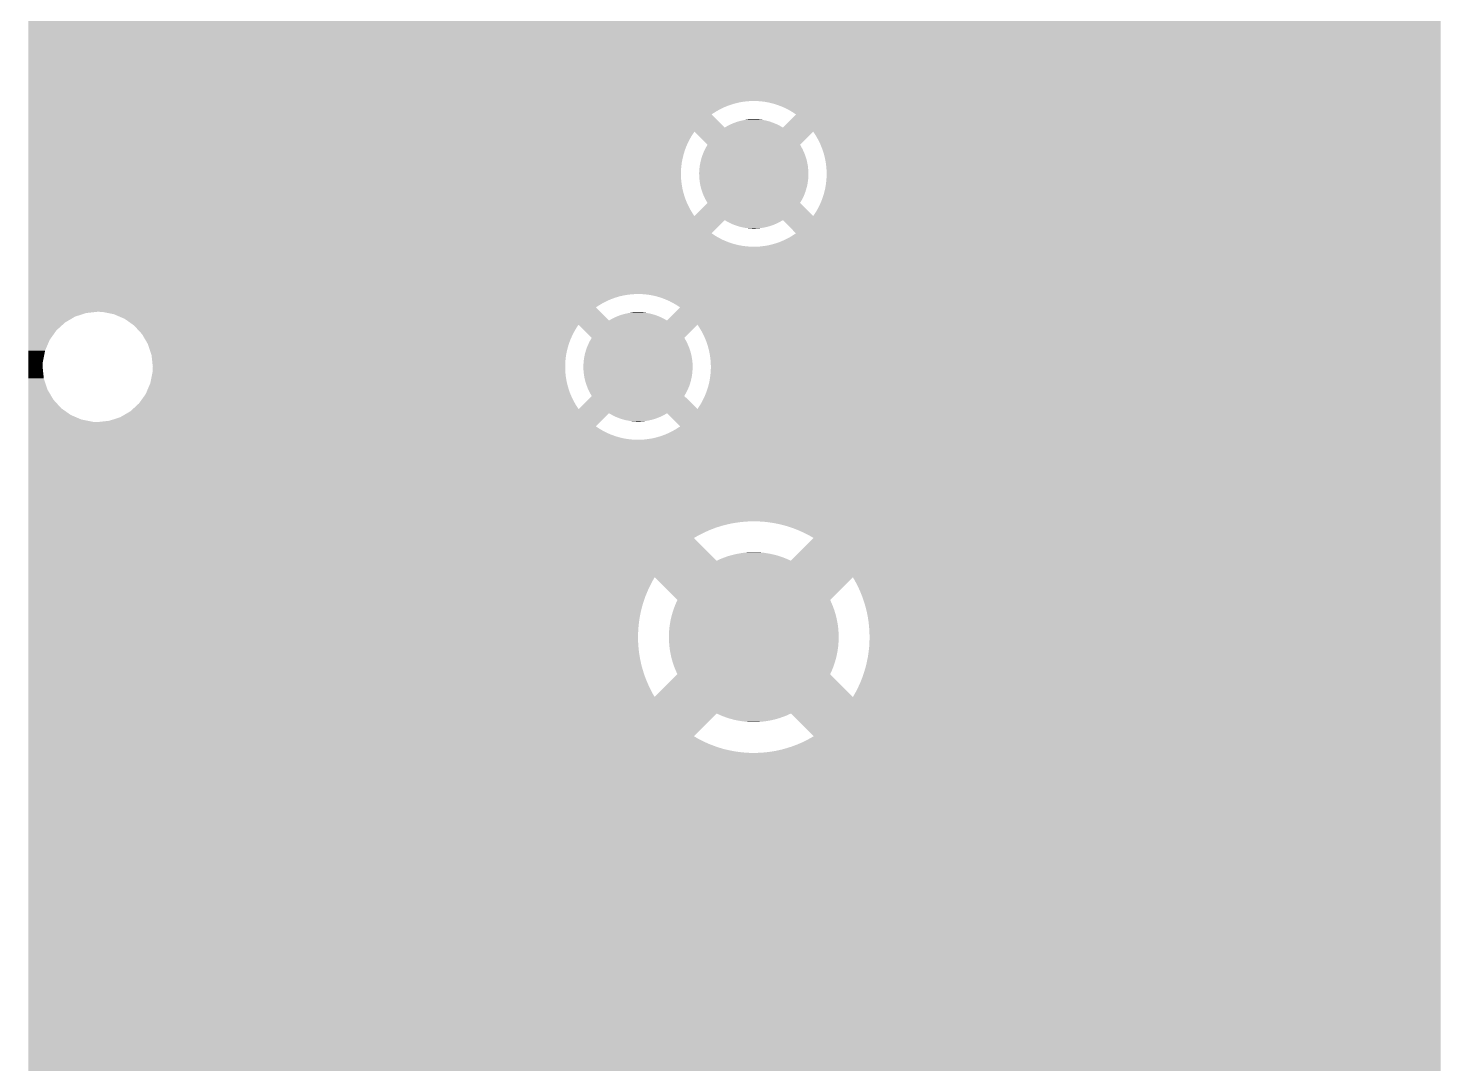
# Model space of a CAD drawing. Extents: x 295 to 953, y 10 to 290.
# Drawn here: x 767.86 to 794.59, y 132 to 151.59 of the extents above; entities that cross this region are included whole.
import ezdxf

# ---------------------------------------------------------------- set-up
doc = ezdxf.new("R2010")
doc.units = 0
doc.header["$LTSCALE"] = 5
doc.header["$MEASUREMENT"] = 0
doc.layers.add('PWR', color=7, linetype='CONTINUOUS')

msp = doc.modelspace()

# ---------------------------------------------------------------- linework, layer by layer
at = {"layer": 'PWR'}
for points in [[(767.862, 150.213), (767.862, 154.313), (794.59, 150.213), (794.59, 154.313)], [(767.862, 150.208), (767.862, 150.213), (781.479, 150.208), (781.559, 150.213)], [(767.862, 150.2), (767.862, 150.208), (781.399, 150.2), (781.479, 150.208)], [(781.639, 150.212), (781.559, 150.213), (794.59, 150.212), (794.59, 150.213)], [(781.719, 150.207), (781.639, 150.212), (794.59, 150.207), (794.59, 150.212)], [(781.799, 150.197), (781.719, 150.207), (794.59, 150.197), (794.59, 150.207)], [(767.862, 150.186), (767.862, 150.2), (781.32, 150.186), (781.399, 150.2)], [(767.862, 150.168), (767.862, 150.186), (781.242, 150.168), (781.32, 150.186)], [(767.862, 150.145), (767.862, 150.168), (781.165, 150.145), (781.242, 150.168)], [(767.862, 150.118), (767.862, 150.145), (781.089, 150.118), (781.165, 150.145)], [(767.862, 150.087), (767.862, 150.118), (781.015, 150.087), (781.089, 150.118)], [(767.862, 150.051), (767.862, 150.087), (780.943, 150.051), (781.015, 150.087)], [(767.862, 150.012), (767.862, 150.051), (780.874, 150.012), (780.943, 150.051)], [(767.862, 149.968), (767.862, 150.012), (780.806, 149.968), (780.874, 150.012)], [(767.862, 149.958), (767.862, 149.968), (780.793, 149.958), (780.806, 149.968)], [(767.862, 149.71), (767.862, 149.958), (781.041, 149.71), (780.793, 149.958)], [(781.878, 150.183), (781.799, 150.197), (794.59, 150.183), (794.59, 150.197)], [(781.956, 150.164), (781.878, 150.183), (794.59, 150.164), (794.59, 150.183)], [(782.033, 150.14), (781.956, 150.164), (794.59, 150.14), (794.59, 150.164)], [(782.108, 150.112), (782.033, 150.14), (794.59, 150.112), (794.59, 150.14)], [(782.182, 150.08), (782.108, 150.112), (794.59, 150.08), (794.59, 150.112)], [(782.141, 149.71), (782.389, 149.958), (794.59, 149.71), (794.59, 149.958)], [(782.253, 150.044), (782.182, 150.08), (794.59, 150.044), (794.59, 150.08)], [(782.322, 150.003), (782.253, 150.044), (794.59, 150.003), (794.59, 150.044)], [(782.389, 149.958), (782.322, 150.003), (794.59, 149.958), (794.59, 150.003)], [(767.862, 149.632), (767.862, 149.71), (794.59, 149.632), (794.59, 149.71)], [(781.041, 149.71), (781.081, 149.734), (782.141, 149.71), (782.1, 149.734)], [(781.081, 149.734), (781.103, 149.745), (782.1, 149.734), (782.081, 149.745)], [(781.103, 149.745), (781.143, 149.766), (782.081, 149.745), (782.038, 149.766)], [(781.143, 149.766), (781.165, 149.776), (782.038, 149.766), (782.018, 149.776)], [(781.165, 149.776), (781.207, 149.794), (782.018, 149.776), (781.974, 149.794)], [(781.207, 149.794), (781.23, 149.802), (781.974, 149.794), (781.954, 149.802)], [(781.23, 149.802), (781.272, 149.818), (781.954, 149.802), (781.909, 149.818)], [(781.272, 149.818), (781.296, 149.825), (781.909, 149.818), (781.888, 149.825)], [(781.296, 149.825), (781.339, 149.837), (781.888, 149.825), (781.841, 149.837)], [(781.339, 149.837), (781.364, 149.842), (781.841, 149.837), (781.821, 149.842)], [(781.364, 149.842), (781.407, 149.852), (781.821, 149.842), (781.773, 149.852)], [(781.407, 149.852), (781.433, 149.856), (781.773, 149.852), (781.753, 149.856)], [(781.433, 149.856), (781.475, 149.862), (781.753, 149.856), (781.702, 149.862)], [(781.475, 149.862), (781.505, 149.864), (781.702, 149.862), (781.684, 149.864)], [(781.505, 149.864), (781.545, 149.867), (781.684, 149.864), (781.628, 149.867)], [(781.545, 149.867), (781.614, 149.868), (781.628, 149.867), (781.614, 149.868)], [(767.862, 149.565), (767.862, 149.632), (780.422, 149.565), (780.467, 149.632)], [(767.862, 149.496), (767.862, 149.565), (780.382, 149.496), (780.422, 149.565)], [(767.862, 149.425), (767.862, 149.496), (780.345, 149.425), (780.382, 149.496)], [(767.862, 149.351), (767.862, 149.425), (780.313, 149.351), (780.345, 149.425)], [(780.715, 149.384), (780.467, 149.632), (782.467, 149.384), (782.715, 149.632)], [(782.743, 149.592), (782.715, 149.632), (794.59, 149.592), (794.59, 149.632)], [(782.785, 149.524), (782.743, 149.592), (794.59, 149.524), (794.59, 149.592)], [(782.823, 149.453), (782.785, 149.524), (794.59, 149.453), (794.59, 149.524)], [(782.857, 149.381), (782.823, 149.453), (794.59, 149.381), (794.59, 149.453)], [(767.862, 149.276), (767.862, 149.351), (780.285, 149.276), (780.313, 149.351)], [(767.862, 149.199), (767.862, 149.276), (780.262, 149.199), (780.285, 149.276)], [(767.862, 149.121), (767.862, 149.199), (780.243, 149.121), (780.262, 149.199)], [(780.601, 149.131), (780.615, 149.175), (782.581, 149.131), (782.567, 149.175)], [(780.615, 149.175), (780.623, 149.197), (782.567, 149.175), (782.559, 149.197)], [(780.623, 149.197), (780.641, 149.24), (782.559, 149.197), (782.542, 149.24)], [(780.641, 149.24), (780.649, 149.261), (782.542, 149.24), (782.532, 149.261)], [(780.649, 149.261), (780.67, 149.303), (782.532, 149.261), (782.513, 149.303)], [(780.67, 149.303), (780.68, 149.324), (782.513, 149.303), (782.501, 149.324)], [(780.68, 149.324), (780.704, 149.364), (782.501, 149.324), (782.479, 149.364)], [(780.704, 149.364), (780.715, 149.384), (782.479, 149.364), (782.467, 149.384)], [(782.886, 149.306), (782.857, 149.381), (794.59, 149.306), (794.59, 149.381)], [(782.912, 149.23), (782.886, 149.306), (794.59, 149.23), (794.59, 149.306)], [(782.933, 149.152), (782.912, 149.23), (794.59, 149.152), (794.59, 149.23)], [(782.949, 149.074), (782.933, 149.152), (794.59, 149.074), (794.59, 149.152)], [(767.862, 149.042), (767.862, 149.121), (780.228, 149.042), (780.243, 149.121)], [(767.862, 148.963), (767.862, 149.042), (780.218, 148.963), (780.228, 149.042)], [(767.862, 148.882), (767.862, 148.963), (780.213, 148.882), (780.218, 148.963)], [(767.862, 148.802), (767.862, 148.882), (780.213, 148.802), (780.213, 148.882)], [(780.557, 148.857), (780.56, 148.904), (782.624, 148.857), (782.623, 148.904)], [(780.56, 148.904), (780.561, 148.927), (782.623, 148.904), (782.62, 148.927)], [(780.561, 148.927), (780.567, 148.973), (782.62, 148.927), (782.616, 148.973)], [(780.567, 148.973), (780.57, 148.996), (782.616, 148.973), (782.612, 148.996)], [(780.57, 148.996), (780.579, 149.041), (782.612, 148.996), (782.604, 149.041)], [(780.579, 149.041), (780.583, 149.064), (782.604, 149.041), (782.599, 149.064)], [(780.583, 149.064), (780.595, 149.109), (782.599, 149.064), (782.588, 149.109)], [(780.595, 149.109), (780.601, 149.131), (782.588, 149.109), (782.581, 149.131)], [(782.96, 148.994), (782.949, 149.074), (794.59, 148.994), (794.59, 149.074)], [(782.967, 148.914), (782.96, 148.994), (794.59, 148.914), (794.59, 148.994)], [(782.97, 148.834), (782.967, 148.914), (794.59, 148.834), (794.59, 148.914)], [(767.862, 148.722), (767.862, 148.802), (780.217, 148.722), (780.213, 148.802)], [(767.862, 148.642), (767.862, 148.722), (780.226, 148.642), (780.217, 148.722)], [(767.862, 148.563), (767.862, 148.642), (780.239, 148.563), (780.226, 148.642)], [(780.557, 148.834), (780.557, 148.857), (782.625, 148.834), (782.624, 148.857)], [(780.558, 148.811), (780.557, 148.834), (782.625, 148.811), (782.625, 148.834)], [(780.559, 148.765), (780.558, 148.811), (782.622, 148.765), (782.625, 148.811)], [(780.562, 148.742), (780.559, 148.765), (782.621, 148.742), (782.622, 148.765)], [(780.566, 148.696), (780.562, 148.742), (782.615, 148.696), (782.621, 148.742)], [(780.57, 148.673), (780.566, 148.696), (782.612, 148.673), (782.615, 148.696)], [(780.578, 148.627), (780.57, 148.673), (782.604, 148.627), (782.612, 148.673)], [(780.583, 148.604), (780.578, 148.627), (782.599, 148.604), (782.604, 148.627)], [(780.594, 148.559), (780.583, 148.604), (782.587, 148.559), (782.599, 148.604)], [(782.94, 148.547), (782.954, 148.626), (794.59, 148.547), (794.59, 148.626)], [(782.954, 148.626), (782.964, 148.706), (794.59, 148.626), (794.59, 148.706)], [(782.964, 148.706), (782.969, 148.786), (794.59, 148.706), (794.59, 148.786)], [(782.969, 148.786), (782.97, 148.834), (794.59, 148.786), (794.59, 148.834)], [(767.862, 148.485), (767.862, 148.563), (780.257, 148.485), (780.239, 148.563)], [(767.862, 148.408), (767.862, 148.485), (780.28, 148.408), (780.257, 148.485)], [(767.862, 148.332), (767.862, 148.408), (780.307, 148.332), (780.28, 148.408)], [(780.601, 148.537), (780.594, 148.559), (782.581, 148.537), (782.587, 148.559)], [(780.615, 148.493), (780.601, 148.537), (782.567, 148.493), (782.581, 148.537)], [(780.623, 148.471), (780.615, 148.493), (782.559, 148.471), (782.567, 148.493)], [(780.64, 148.428), (780.623, 148.471), (782.542, 148.428), (782.559, 148.471)], [(780.65, 148.407), (780.64, 148.428), (782.533, 148.407), (782.542, 148.428)], [(780.669, 148.365), (780.65, 148.407), (782.512, 148.365), (782.533, 148.407)], [(780.681, 148.345), (780.669, 148.365), (782.502, 148.345), (782.512, 148.365)], [(780.703, 148.305), (780.681, 148.345), (782.478, 148.305), (782.502, 148.345)], [(782.869, 148.317), (782.897, 148.393), (794.59, 148.317), (794.59, 148.393)], [(782.897, 148.393), (782.921, 148.469), (794.59, 148.393), (794.59, 148.469)], [(782.921, 148.469), (782.94, 148.547), (794.59, 148.469), (794.59, 148.547)], [(767.862, 148.259), (767.862, 148.332), (780.338, 148.259), (780.307, 148.332)], [(767.862, 148.187), (767.862, 148.259), (780.374, 148.187), (780.338, 148.259)], [(767.862, 148.117), (767.862, 148.187), (780.414, 148.117), (780.374, 148.187)], [(767.862, 148.05), (767.862, 148.117), (780.457, 148.05), (780.414, 148.117)], [(780.467, 148.036), (780.715, 148.285), (782.715, 148.036), (782.467, 148.285)], [(780.715, 148.285), (780.703, 148.305), (782.467, 148.285), (782.478, 148.305)], [(782.715, 148.036), (782.76, 148.103), (794.59, 148.036), (794.59, 148.103)], [(782.76, 148.103), (782.8, 148.172), (794.59, 148.103), (794.59, 148.172)], [(782.8, 148.172), (782.837, 148.244), (794.59, 148.172), (794.59, 148.244)], [(782.837, 148.244), (782.869, 148.317), (794.59, 148.244), (794.59, 148.317)], [(767.862, 148.036), (767.862, 148.05), (780.467, 148.036), (780.457, 148.05)], [(767.862, 147.958), (767.862, 148.036), (794.59, 147.958), (794.59, 148.036)], [(767.862, 147.71), (767.862, 147.958), (780.793, 147.71), (781.041, 147.958)], [(781.082, 147.935), (781.041, 147.958), (782.101, 147.935), (782.141, 147.958)], [(781.102, 147.923), (781.082, 147.935), (782.079, 147.923), (782.101, 147.935)], [(781.144, 147.902), (781.102, 147.923), (782.039, 147.902), (782.079, 147.923)], [(781.164, 147.893), (781.144, 147.902), (782.017, 147.893), (782.039, 147.902)], [(781.208, 147.874), (781.164, 147.893), (781.975, 147.874), (782.017, 147.893)], [(781.228, 147.866), (781.208, 147.874), (781.952, 147.866), (781.975, 147.874)], [(781.274, 147.851), (781.228, 147.866), (781.91, 147.851), (781.952, 147.866)], [(781.294, 147.844), (781.274, 147.851), (781.886, 147.844), (781.91, 147.851)], [(781.341, 147.831), (781.294, 147.844), (781.843, 147.831), (781.886, 147.844)], [(781.361, 147.826), (781.341, 147.831), (781.818, 147.826), (781.843, 147.831)], [(781.409, 147.817), (781.361, 147.826), (781.775, 147.817), (781.818, 147.826)], [(781.429, 147.813), (781.409, 147.817), (781.749, 147.813), (781.775, 147.817)], [(781.48, 147.807), (781.429, 147.813), (781.707, 147.807), (781.749, 147.813)], [(781.498, 147.804), (781.48, 147.807), (781.677, 147.804), (781.707, 147.807)], [(781.554, 147.801), (781.498, 147.804), (781.637, 147.801), (781.677, 147.804)], [(781.568, 147.8), (781.554, 147.801), (781.568, 147.8), (781.637, 147.801)], [(782.389, 147.71), (782.141, 147.958), (794.59, 147.71), (794.59, 147.958)], [(767.862, 147.665), (767.862, 147.71), (780.86, 147.665), (780.793, 147.71)], [(767.862, 147.625), (767.862, 147.665), (780.929, 147.625), (780.86, 147.665)], [(767.862, 147.588), (767.862, 147.625), (781.001, 147.588), (780.929, 147.625)], [(767.862, 147.556), (767.862, 147.588), (781.074, 147.556), (781.001, 147.588)], [(767.862, 147.528), (767.862, 147.556), (781.149, 147.528), (781.074, 147.556)], [(782.017, 147.523), (782.093, 147.55), (794.59, 147.523), (794.59, 147.55)], [(782.093, 147.55), (782.167, 147.582), (794.59, 147.55), (794.59, 147.582)], [(782.167, 147.582), (782.239, 147.617), (794.59, 147.582), (794.59, 147.617)], [(782.239, 147.617), (782.308, 147.657), (794.59, 147.617), (794.59, 147.657)], [(782.308, 147.657), (782.376, 147.701), (794.59, 147.657), (794.59, 147.701)], [(782.376, 147.701), (782.389, 147.71), (794.59, 147.701), (794.59, 147.71)], [(767.862, 147.505), (767.862, 147.528), (781.226, 147.505), (781.149, 147.528)], [(767.862, 147.486), (767.862, 147.505), (781.304, 147.486), (781.226, 147.505)], [(767.862, 147.471), (767.862, 147.486), (781.383, 147.471), (781.304, 147.486)], [(767.862, 147.462), (767.862, 147.471), (781.463, 147.462), (781.383, 147.471)], [(767.862, 147.456), (767.862, 147.462), (781.543, 147.456), (781.463, 147.462)], [(767.862, 146.561), (767.862, 147.456), (794.59, 146.561), (794.59, 147.456)], [(767.862, 147.456), (767.862, 147.456), (781.623, 147.456), (781.543, 147.456)], [(781.623, 147.456), (781.703, 147.46), (794.59, 147.456), (794.59, 147.46)], [(781.703, 147.46), (781.783, 147.469), (794.59, 147.46), (794.59, 147.469)], [(781.783, 147.469), (781.862, 147.482), (794.59, 147.469), (794.59, 147.482)], [(781.862, 147.482), (781.94, 147.501), (794.59, 147.482), (794.59, 147.501)], [(781.94, 147.501), (782.017, 147.523), (794.59, 147.501), (794.59, 147.523)], [(767.862, 146.557), (767.862, 146.561), (779.288, 146.557), (779.368, 146.561)], [(767.862, 146.548), (767.862, 146.557), (779.208, 146.548), (779.288, 146.557)], [(767.862, 146.535), (767.862, 146.548), (779.129, 146.535), (779.208, 146.548)], [(767.862, 146.517), (767.862, 146.535), (779.051, 146.517), (779.129, 146.535)], [(767.862, 146.494), (767.862, 146.517), (778.974, 146.494), (779.051, 146.517)], [(767.862, 146.467), (767.862, 146.494), (778.898, 146.467), (778.974, 146.494)], [(767.862, 146.436), (767.862, 146.467), (778.825, 146.436), (778.898, 146.467)], [(779.529, 146.556), (779.449, 146.561), (794.59, 146.556), (794.59, 146.561)], [(779.608, 146.546), (779.529, 146.556), (794.59, 146.546), (794.59, 146.556)], [(779.687, 146.532), (779.608, 146.546), (794.59, 146.532), (794.59, 146.546)], [(779.765, 146.513), (779.687, 146.532), (794.59, 146.513), (794.59, 146.532)], [(779.842, 146.489), (779.765, 146.513), (794.59, 146.489), (794.59, 146.513)], [(779.917, 146.461), (779.842, 146.489), (794.59, 146.461), (794.59, 146.489)], [(767.862, 146.4), (767.862, 146.436), (778.753, 146.4), (778.825, 146.436)], [(767.862, 146.36), (767.862, 146.4), (778.683, 146.36), (778.753, 146.4)], [(767.862, 146.317), (767.862, 146.36), (778.616, 146.317), (778.683, 146.36)], [(767.862, 146.307), (767.862, 146.317), (778.602, 146.307), (778.616, 146.317)], [(767.862, 146.226), (767.862, 146.307), (778.684, 146.226), (778.602, 146.307)], [(767.862, 146.202), (767.862, 146.226), (768.958, 146.202), (769.177, 146.226)], [(767.862, 146.134), (767.862, 146.202), (768.748, 146.134), (768.958, 146.202)], [(769.269, 146.222), (769.177, 146.226), (778.688, 146.222), (778.684, 146.226)], [(769.485, 146.179), (769.269, 146.222), (778.73, 146.179), (778.688, 146.222)], [(779.173, 146.191), (779.216, 146.2), (779.63, 146.191), (779.582, 146.2)], [(779.216, 146.2), (779.242, 146.204), (779.582, 146.2), (779.562, 146.204)], [(779.242, 146.204), (779.285, 146.211), (779.562, 146.204), (779.512, 146.211)], [(779.285, 146.211), (779.314, 146.213), (779.512, 146.211), (779.493, 146.213)], [(779.314, 146.213), (779.354, 146.216), (779.493, 146.213), (779.437, 146.216)], [(779.354, 146.216), (779.424, 146.217), (779.437, 146.216), (779.424, 146.217)], [(779.991, 146.429), (779.917, 146.461), (794.59, 146.429), (794.59, 146.461)], [(779.95, 146.059), (780.198, 146.307), (794.59, 146.059), (794.59, 146.307)], [(780.062, 146.392), (779.991, 146.429), (794.59, 146.392), (794.59, 146.429)], [(780.132, 146.352), (780.062, 146.392), (794.59, 146.352), (794.59, 146.392)], [(780.198, 146.307), (780.132, 146.352), (794.59, 146.307), (794.59, 146.352)], [(767.862, 146.022), (767.862, 146.134), (768.558, 146.022), (768.748, 146.134)], [(767.862, 145.873), (767.862, 146.022), (768.395, 145.873), (768.558, 146.022)], [(769.687, 146.092), (769.485, 146.179), (778.817, 146.092), (778.73, 146.179)], [(769.734, 146.059), (769.687, 146.092), (778.851, 146.059), (778.817, 146.092)], [(769.844, 145.981), (769.734, 146.059), (794.59, 145.981), (794.59, 146.059)], [(769.867, 145.965), (769.844, 145.981), (778.265, 145.965), (778.276, 145.981)], [(769.913, 145.914), (769.867, 145.965), (778.231, 145.914), (778.265, 145.965)], [(778.524, 145.733), (778.276, 145.981), (780.276, 145.733), (780.525, 145.981)], [(778.851, 146.059), (778.891, 146.083), (779.95, 146.059), (779.909, 146.083)], [(778.891, 146.083), (778.912, 146.094), (779.909, 146.083), (779.89, 146.094)], [(778.912, 146.094), (778.952, 146.115), (779.89, 146.094), (779.847, 146.115)], [(778.952, 146.115), (778.974, 146.125), (779.847, 146.115), (779.827, 146.125)], [(778.974, 146.125), (779.016, 146.143), (779.827, 146.125), (779.783, 146.143)], [(779.016, 146.143), (779.039, 146.151), (779.783, 146.143), (779.763, 146.151)], [(779.039, 146.151), (779.081, 146.167), (779.763, 146.151), (779.718, 146.167)], [(779.081, 146.167), (779.105, 146.173), (779.718, 146.167), (779.697, 146.173)], [(779.105, 146.173), (779.148, 146.186), (779.697, 146.173), (779.651, 146.186)], [(779.148, 146.186), (779.173, 146.191), (779.651, 146.186), (779.63, 146.191)], [(780.552, 145.941), (780.525, 145.981), (794.59, 145.941), (794.59, 145.981)], [(780.594, 145.873), (780.552, 145.941), (794.59, 145.873), (794.59, 145.941)], [(767.862, 145.694), (767.862, 145.873), (768.268, 145.694), (768.395, 145.873)], [(767.862, 145.491), (767.862, 145.694), (768.181, 145.491), (768.268, 145.694)], [(769.977, 145.845), (769.913, 145.914), (778.191, 145.845), (778.231, 145.914)], [(770.016, 145.802), (769.977, 145.845), (778.169, 145.802), (778.191, 145.845)], [(770.033, 145.773), (770.016, 145.802), (778.154, 145.773), (778.169, 145.802)], [(770.076, 145.7), (770.033, 145.773), (778.122, 145.7), (778.154, 145.773)], [(770.12, 145.625), (770.076, 145.7), (778.094, 145.625), (778.122, 145.7)], [(778.479, 145.652), (778.489, 145.672), (780.322, 145.652), (780.311, 145.672)], [(778.489, 145.672), (778.513, 145.713), (780.311, 145.672), (780.288, 145.713)], [(778.513, 145.713), (778.524, 145.733), (780.288, 145.713), (780.276, 145.733)], [(780.632, 145.802), (780.594, 145.873), (794.59, 145.802), (794.59, 145.873)], [(780.666, 145.729), (780.632, 145.802), (794.59, 145.729), (794.59, 145.802)], [(780.696, 145.655), (780.666, 145.729), (794.59, 145.655), (794.59, 145.729)], [(767.862, 145.275), (767.862, 145.491), (768.138, 145.275), (768.181, 145.491)], [(770.127, 145.612), (770.12, 145.625), (778.09, 145.612), (778.094, 145.625)], [(770.148, 145.548), (770.127, 145.612), (778.071, 145.548), (778.09, 145.612)], [(770.174, 145.47), (770.148, 145.548), (778.052, 145.47), (778.071, 145.548)], [(770.196, 145.402), (770.174, 145.47), (778.039, 145.402), (778.052, 145.47)], [(770.197, 145.391), (770.196, 145.402), (778.037, 145.391), (778.039, 145.402)], [(778.388, 145.39), (778.392, 145.413), (780.413, 145.39), (780.408, 145.413)], [(778.392, 145.413), (778.404, 145.458), (780.408, 145.413), (780.397, 145.458)], [(778.404, 145.458), (778.41, 145.48), (780.397, 145.458), (780.39, 145.48)], [(778.41, 145.48), (778.425, 145.524), (780.39, 145.48), (780.376, 145.524)], [(778.425, 145.524), (778.432, 145.546), (780.376, 145.524), (780.368, 145.546)], [(778.432, 145.546), (778.45, 145.589), (780.368, 145.546), (780.351, 145.589)], [(778.45, 145.589), (778.459, 145.61), (780.351, 145.589), (780.341, 145.61)], [(778.459, 145.61), (778.479, 145.652), (780.341, 145.61), (780.322, 145.652)], [(780.721, 145.579), (780.696, 145.655), (794.59, 145.579), (794.59, 145.655)], [(780.742, 145.501), (780.721, 145.579), (794.59, 145.501), (794.59, 145.579)], [(780.758, 145.423), (780.742, 145.501), (794.59, 145.423), (794.59, 145.501)], [(780.77, 145.343), (780.758, 145.423), (794.59, 145.343), (794.59, 145.423)], [(767.862, 145.183), (767.862, 145.275), (768.134, 145.183), (768.138, 145.275)], [(767.862, 144.964), (767.862, 145.183), (768.157, 144.964), (768.134, 145.183)], [(770.206, 145.311), (770.197, 145.391), (778.028, 145.311), (778.037, 145.391)], [(770.214, 145.231), (770.206, 145.311), (778.022, 145.231), (778.028, 145.311)], [(770.22, 145.183), (770.214, 145.231), (778.022, 145.183), (778.022, 145.231)], [(770.216, 145.091), (770.218, 145.151), (778.025, 145.091), (778.022, 145.151)], [(770.218, 145.151), (770.22, 145.183), (778.022, 145.151), (778.022, 145.183)], [(778.366, 145.183), (778.367, 145.206), (780.434, 145.183), (780.434, 145.206)], [(778.367, 145.16), (778.366, 145.183), (780.434, 145.16), (780.434, 145.183)], [(778.367, 145.206), (778.369, 145.252), (780.434, 145.206), (780.432, 145.252)], [(778.369, 145.114), (778.367, 145.16), (780.431, 145.114), (780.434, 145.16)], [(778.369, 145.252), (778.37, 145.276), (780.432, 145.252), (780.43, 145.276)], [(778.37, 145.276), (778.376, 145.322), (780.43, 145.276), (780.425, 145.322)], [(778.376, 145.322), (778.379, 145.345), (780.425, 145.322), (780.421, 145.345)], [(778.379, 145.345), (778.388, 145.39), (780.421, 145.345), (780.413, 145.39)], [(780.777, 145.263), (780.77, 145.343), (794.59, 145.263), (794.59, 145.343)], [(780.773, 145.055), (780.778, 145.135), (794.59, 145.055), (794.59, 145.135)], [(780.779, 145.183), (780.777, 145.263), (794.59, 145.183), (794.59, 145.263)], [(780.778, 145.135), (780.779, 145.183), (794.59, 145.135), (794.59, 145.183)], [(767.862, 144.754), (767.862, 144.964), (768.226, 144.754), (768.157, 144.964)], [(770.155, 144.834), (770.173, 144.875), (778.067, 144.834), (778.057, 144.875)], [(770.173, 144.875), (770.18, 144.912), (778.057, 144.875), (778.049, 144.912)], [(770.18, 144.912), (770.196, 144.991), (778.049, 144.912), (778.035, 144.991)], [(770.196, 144.991), (770.212, 145.071), (778.035, 144.991), (778.026, 145.071)], [(770.212, 145.071), (770.216, 145.091), (778.026, 145.071), (778.025, 145.091)], [(778.371, 145.09), (778.369, 145.114), (780.43, 145.09), (780.431, 145.114)], [(778.376, 145.044), (778.371, 145.09), (780.424, 145.044), (780.43, 145.09)], [(778.38, 145.021), (778.376, 145.044), (780.422, 145.021), (780.424, 145.044)], [(778.387, 144.976), (778.38, 145.021), (780.413, 144.976), (780.422, 145.021)], [(778.393, 144.953), (778.387, 144.976), (780.408, 144.953), (780.413, 144.976)], [(778.403, 144.908), (778.393, 144.953), (780.397, 144.908), (780.408, 144.953)], [(778.41, 144.886), (778.403, 144.908), (780.391, 144.886), (780.397, 144.908)], [(778.424, 144.842), (778.41, 144.886), (780.376, 144.842), (780.391, 144.886)], [(780.73, 144.818), (780.749, 144.896), (794.59, 144.818), (794.59, 144.896)], [(780.749, 144.896), (780.763, 144.975), (794.59, 144.896), (794.59, 144.975)], [(780.763, 144.975), (780.773, 145.055), (794.59, 144.975), (794.59, 145.055)], [(767.862, 144.564), (767.862, 144.754), (768.338, 144.564), (768.226, 144.754)], [(769.989, 144.535), (770.04, 144.607), (778.183, 144.535), (778.148, 144.607)], [(770.04, 144.607), (770.086, 144.672), (778.148, 144.607), (778.12, 144.672)], [(770.086, 144.672), (770.09, 144.681), (778.12, 144.672), (778.116, 144.681)], [(770.09, 144.681), (770.122, 144.757), (778.116, 144.681), (778.089, 144.757)], [(770.122, 144.757), (770.155, 144.834), (778.089, 144.757), (778.067, 144.834)], [(778.276, 144.385), (778.524, 144.633), (780.525, 144.385), (780.276, 144.633)], [(778.433, 144.82), (778.424, 144.842), (780.369, 144.82), (780.376, 144.842)], [(778.449, 144.777), (778.433, 144.82), (780.351, 144.777), (780.369, 144.82)], [(778.459, 144.756), (778.449, 144.777), (780.342, 144.756), (780.351, 144.777)], [(778.479, 144.714), (778.459, 144.756), (780.321, 144.714), (780.342, 144.756)], [(778.49, 144.694), (778.479, 144.714), (780.311, 144.694), (780.321, 144.714)], [(778.512, 144.653), (778.49, 144.694), (780.288, 144.653), (780.311, 144.694)], [(778.524, 144.633), (778.512, 144.653), (780.276, 144.633), (780.288, 144.653)], [(780.646, 144.593), (780.678, 144.666), (794.59, 144.593), (794.59, 144.666)], [(780.678, 144.666), (780.706, 144.741), (794.59, 144.666), (794.59, 144.741)], [(780.706, 144.741), (780.73, 144.818), (794.59, 144.741), (794.59, 144.818)], [(767.862, 144.401), (767.862, 144.564), (768.486, 144.401), (768.338, 144.564)], [(767.862, 144.274), (767.862, 144.401), (768.666, 144.274), (768.486, 144.401)], [(769.733, 144.307), (769.796, 144.344), (794.59, 144.307), (794.59, 144.344)], [(769.796, 144.344), (769.841, 144.385), (794.59, 144.344), (794.59, 144.385)], [(769.841, 144.385), (769.855, 144.398), (778.276, 144.385), (778.267, 144.398)], [(769.855, 144.398), (769.929, 144.466), (778.267, 144.398), (778.223, 144.466)], [(769.929, 144.466), (769.958, 144.493), (778.223, 144.466), (778.208, 144.493)], [(769.958, 144.493), (769.989, 144.535), (778.208, 144.493), (778.183, 144.535)], [(780.525, 144.385), (780.569, 144.452), (794.59, 144.385), (794.59, 144.452)], [(780.569, 144.452), (780.61, 144.521), (794.59, 144.452), (794.59, 144.521)], [(780.61, 144.521), (780.646, 144.593), (794.59, 144.521), (794.59, 144.593)], [(767.862, 144.187), (767.862, 144.274), (768.869, 144.187), (768.666, 144.274)], [(767.862, 144.144), (767.862, 144.187), (769.085, 144.144), (768.869, 144.187)], [(767.862, 144.14), (767.862, 144.144), (769.177, 144.14), (769.085, 144.144)], [(767.862, 144.059), (767.862, 144.14), (778.602, 144.059), (778.684, 144.14)], [(769.177, 144.14), (769.396, 144.164), (778.684, 144.14), (778.707, 144.164)], [(769.396, 144.164), (769.605, 144.232), (778.707, 144.164), (778.776, 144.232)], [(769.605, 144.232), (769.733, 144.307), (778.776, 144.232), (778.851, 144.307)], [(778.892, 144.283), (778.851, 144.307), (779.91, 144.283), (779.95, 144.307)], [(778.911, 144.272), (778.892, 144.283), (779.889, 144.272), (779.91, 144.283)], [(778.953, 144.251), (778.911, 144.272), (779.848, 144.251), (779.889, 144.272)], [(778.973, 144.241), (778.953, 144.251), (779.826, 144.241), (779.848, 144.251)], [(779.017, 144.223), (778.973, 144.241), (779.785, 144.223), (779.826, 144.241)], [(779.037, 144.215), (779.017, 144.223), (779.762, 144.215), (779.785, 144.223)], [(779.083, 144.199), (779.037, 144.215), (779.719, 144.199), (779.762, 144.215)], [(779.103, 144.193), (779.083, 144.199), (779.696, 144.193), (779.719, 144.199)], [(779.15, 144.18), (779.103, 144.193), (779.653, 144.18), (779.696, 144.193)], [(779.17, 144.175), (779.15, 144.18), (779.628, 144.175), (779.653, 144.18)], [(779.219, 144.166), (779.17, 144.175), (779.585, 144.166), (779.628, 144.175)], [(779.239, 144.162), (779.219, 144.166), (779.558, 144.162), (779.585, 144.166)], [(779.289, 144.155), (779.239, 144.162), (779.516, 144.155), (779.558, 144.162)], [(779.308, 144.153), (779.289, 144.155), (779.486, 144.153), (779.516, 144.155)], [(779.363, 144.15), (779.308, 144.153), (779.447, 144.15), (779.486, 144.153)], [(779.377, 144.149), (779.363, 144.15), (779.377, 144.149), (779.447, 144.15)], [(780.198, 144.059), (779.95, 144.307), (794.59, 144.059), (794.59, 144.307)], [(767.862, 144.014), (767.862, 144.059), (778.669, 144.014), (778.602, 144.059)], [(767.862, 143.974), (767.862, 144.014), (778.738, 143.974), (778.669, 144.014)], [(767.862, 143.937), (767.862, 143.974), (778.81, 143.937), (778.738, 143.974)], [(767.862, 143.905), (767.862, 143.937), (778.883, 143.905), (778.81, 143.937)], [(767.862, 143.877), (767.862, 143.905), (778.959, 143.877), (778.883, 143.905)], [(767.862, 143.853), (767.862, 143.877), (779.035, 143.853), (778.959, 143.877)], [(767.862, 143.834), (767.862, 143.853), (779.113, 143.834), (779.035, 143.853)], [(767.862, 143.82), (767.862, 143.834), (779.192, 143.82), (779.113, 143.834)], [(767.862, 143.81), (767.862, 143.82), (779.272, 143.81), (779.192, 143.82)], [(767.862, 143.805), (767.862, 143.81), (779.352, 143.805), (779.272, 143.81)], [(767.862, 142.262), (767.862, 143.805), (794.59, 142.262), (794.59, 143.805)], [(767.862, 143.805), (767.862, 143.805), (779.432, 143.805), (779.352, 143.805)], [(779.432, 143.805), (779.512, 143.809), (794.59, 143.805), (794.59, 143.809)], [(779.512, 143.809), (779.592, 143.818), (794.59, 143.809), (794.59, 143.818)], [(779.592, 143.818), (779.671, 143.831), (794.59, 143.818), (794.59, 143.831)], [(779.671, 143.831), (779.75, 143.849), (794.59, 143.831), (794.59, 143.849)], [(779.75, 143.849), (779.827, 143.872), (794.59, 143.849), (794.59, 143.872)], [(779.827, 143.872), (779.902, 143.899), (794.59, 143.872), (794.59, 143.899)], [(779.902, 143.899), (779.976, 143.93), (794.59, 143.899), (794.59, 143.93)], [(779.976, 143.93), (780.048, 143.966), (794.59, 143.93), (794.59, 143.966)], [(780.048, 143.966), (780.118, 144.006), (794.59, 143.966), (794.59, 144.006)], [(780.118, 144.006), (780.185, 144.049), (794.59, 144.006), (794.59, 144.049)], [(780.185, 144.049), (780.198, 144.059), (794.59, 144.049), (794.59, 144.059)], [(767.862, 142.258), (767.862, 142.262), (781.465, 142.258), (781.566, 142.262)], [(767.862, 142.25), (767.862, 142.258), (781.364, 142.25), (781.465, 142.258)], [(767.862, 142.237), (767.862, 142.25), (781.264, 142.237), (781.364, 142.25)], [(767.862, 142.22), (767.862, 142.237), (781.164, 142.22), (781.264, 142.237)], [(767.862, 142.198), (767.862, 142.22), (781.066, 142.198), (781.164, 142.22)], [(767.862, 142.172), (767.862, 142.198), (780.968, 142.172), (781.066, 142.198)], [(781.668, 142.261), (781.566, 142.262), (794.59, 142.261), (794.59, 142.262)], [(781.769, 142.255), (781.668, 142.261), (794.59, 142.255), (794.59, 142.261)], [(781.869, 142.244), (781.769, 142.255), (794.59, 142.244), (794.59, 142.255)], [(781.969, 142.229), (781.869, 142.244), (794.59, 142.229), (794.59, 142.244)], [(782.069, 142.209), (781.969, 142.229), (794.59, 142.209), (794.59, 142.229)], [(782.167, 142.185), (782.069, 142.209), (794.59, 142.185), (794.59, 142.209)], [(767.862, 142.141), (767.862, 142.172), (780.872, 142.141), (780.968, 142.172)], [(767.862, 142.105), (767.862, 142.141), (780.777, 142.105), (780.872, 142.141)], [(767.862, 142.065), (767.862, 142.105), (780.684, 142.065), (780.777, 142.105)], [(767.862, 142.021), (767.862, 142.065), (780.593, 142.021), (780.684, 142.065)], [(767.862, 141.973), (767.862, 142.021), (780.504, 141.973), (780.593, 142.021)], [(767.862, 141.947), (767.862, 141.973), (780.459, 141.947), (780.504, 141.973)], [(767.862, 141.516), (767.862, 141.947), (780.889, 141.516), (780.459, 141.947)], [(782.264, 142.156), (782.167, 142.185), (794.59, 142.156), (794.59, 142.185)], [(782.359, 142.123), (782.264, 142.156), (794.59, 142.123), (794.59, 142.156)], [(782.293, 141.516), (782.723, 141.947), (794.59, 141.516), (794.59, 141.947)], [(782.453, 142.085), (782.359, 142.123), (794.59, 142.085), (794.59, 142.123)], [(782.545, 142.043), (782.453, 142.085), (794.59, 142.043), (794.59, 142.085)], [(782.635, 141.997), (782.545, 142.043), (794.59, 141.997), (794.59, 142.043)], [(782.723, 141.947), (782.635, 141.997), (794.59, 141.947), (794.59, 141.997)], [(781.302, 141.651), (781.365, 141.662), (781.882, 141.651), (781.815, 141.662)], [(781.365, 141.662), (781.389, 141.665), (781.815, 141.662), (781.797, 141.665)], [(781.389, 141.665), (781.451, 141.672), (781.797, 141.665), (781.727, 141.672)], [(781.451, 141.672), (781.479, 141.673), (781.727, 141.672), (781.71, 141.673)], [(781.479, 141.673), (781.537, 141.677), (781.71, 141.673), (781.636, 141.677)], [(781.537, 141.677), (781.624, 141.677), (781.636, 141.677), (781.624, 141.677)], [(767.862, 141.203), (767.862, 141.516), (794.59, 141.203), (794.59, 141.516)], [(780.889, 141.516), (780.949, 141.544), (782.293, 141.516), (782.232, 141.544)], [(780.949, 141.544), (780.969, 141.552), (782.232, 141.544), (782.214, 141.552)], [(780.969, 141.552), (781.029, 141.576), (782.214, 141.552), (782.151, 141.576)], [(781.029, 141.576), (781.05, 141.584), (782.151, 141.576), (782.133, 141.584)], [(781.05, 141.584), (781.111, 141.605), (782.133, 141.584), (782.069, 141.605)], [(781.111, 141.605), (781.133, 141.611), (782.069, 141.605), (782.051, 141.611)], [(781.133, 141.611), (781.195, 141.628), (782.051, 141.611), (781.986, 141.628)], [(781.195, 141.628), (781.217, 141.633), (781.986, 141.628), (781.967, 141.633)], [(781.217, 141.633), (781.279, 141.647), (781.967, 141.633), (781.901, 141.647)], [(781.279, 141.647), (781.302, 141.651), (781.901, 141.647), (781.882, 141.651)], [(767.862, 141.115), (767.862, 141.203), (779.665, 141.115), (779.715, 141.203)], [(780.146, 140.773), (779.715, 141.203), (783.036, 140.773), (783.467, 141.203)], [(783.505, 141.137), (783.467, 141.203), (794.59, 141.137), (794.59, 141.203)], [(783.552, 141.048), (783.505, 141.137), (794.59, 141.048), (794.59, 141.137)], [(767.862, 141.025), (767.862, 141.115), (779.619, 141.025), (779.665, 141.115)], [(767.862, 140.933), (767.862, 141.025), (779.577, 140.933), (779.619, 141.025)], [(767.862, 140.839), (767.862, 140.933), (779.539, 140.839), (779.577, 140.933)], [(783.595, 140.956), (783.552, 141.048), (794.59, 140.956), (794.59, 141.048)], [(783.634, 140.862), (783.595, 140.956), (794.59, 140.862), (794.59, 140.956)], [(783.668, 140.767), (783.634, 140.862), (794.59, 140.767), (794.59, 140.862)], [(767.862, 140.744), (767.862, 140.839), (779.506, 140.744), (779.539, 140.839)], [(767.862, 140.647), (767.862, 140.744), (779.477, 140.647), (779.506, 140.744)], [(767.862, 140.549), (767.862, 140.647), (779.453, 140.549), (779.477, 140.647)], [(780.068, 140.582), (780.079, 140.613), (783.114, 140.582), (783.103, 140.613)], [(780.079, 140.613), (780.098, 140.664), (783.103, 140.613), (783.084, 140.664)], [(780.098, 140.664), (780.11, 140.694), (783.084, 140.664), (783.071, 140.694)], [(780.11, 140.694), (780.132, 140.743), (783.071, 140.694), (783.05, 140.743)], [(780.132, 140.743), (780.146, 140.773), (783.05, 140.743), (783.036, 140.773)], [(783.698, 140.671), (783.668, 140.767), (794.59, 140.671), (794.59, 140.767)], [(783.724, 140.573), (783.698, 140.671), (794.59, 140.573), (794.59, 140.671)], [(767.862, 140.449), (767.862, 140.549), (779.433, 140.449), (779.453, 140.549)], [(767.862, 140.349), (767.862, 140.449), (779.418, 140.349), (779.433, 140.449)], [(767.862, 140.249), (767.862, 140.349), (779.408, 140.249), (779.418, 140.349)], [(779.998, 140.277), (780.006, 140.33), (783.184, 140.277), (783.177, 140.33)], [(780.006, 140.33), (780.011, 140.362), (783.177, 140.33), (783.17, 140.362)], [(780.011, 140.362), (780.022, 140.415), (783.17, 140.362), (783.16, 140.415)], [(780.022, 140.415), (780.029, 140.447), (783.16, 140.415), (783.152, 140.447)], [(780.029, 140.447), (780.043, 140.499), (783.152, 140.447), (783.14, 140.499)], [(780.043, 140.499), (780.052, 140.531), (783.14, 140.499), (783.13, 140.531)], [(780.052, 140.531), (780.068, 140.582), (783.13, 140.531), (783.114, 140.582)], [(783.745, 140.474), (783.724, 140.573), (794.59, 140.474), (794.59, 140.573)], [(783.761, 140.374), (783.745, 140.474), (794.59, 140.374), (794.59, 140.474)], [(783.772, 140.273), (783.761, 140.374), (794.59, 140.273), (794.59, 140.374)], [(767.862, 140.148), (767.862, 140.249), (779.402, 140.148), (779.408, 140.249)], [(767.862, 140.071), (767.862, 140.148), (779.4, 140.071), (779.402, 140.148)], [(767.862, 139.97), (767.862, 140.071), (779.403, 139.97), (779.4, 140.071)], [(779.985, 140.104), (779.987, 140.158), (783.197, 140.104), (783.195, 140.158)], [(779.985, 140.071), (779.985, 140.104), (783.198, 140.071), (783.197, 140.104)], [(779.985, 140.038), (779.985, 140.071), (783.197, 140.038), (783.198, 140.071)], [(779.987, 140.158), (779.989, 140.191), (783.195, 140.158), (783.193, 140.191)], [(779.989, 140.191), (779.994, 140.244), (783.193, 140.191), (783.188, 140.244)], [(779.994, 140.244), (779.998, 140.277), (783.188, 140.244), (783.184, 140.277)], [(783.779, 140.172), (783.772, 140.273), (794.59, 140.172), (794.59, 140.273)], [(783.782, 140.071), (783.779, 140.172), (794.59, 140.071), (794.59, 140.172)], [(783.78, 139.995), (783.782, 140.071), (794.59, 139.995), (794.59, 140.071)], [(767.862, 139.869), (767.862, 139.97), (779.41, 139.869), (779.403, 139.97)], [(767.862, 139.769), (767.862, 139.869), (779.421, 139.769), (779.41, 139.869)], [(779.987, 139.985), (779.985, 140.038), (783.195, 139.985), (783.197, 140.038)], [(779.99, 139.952), (779.987, 139.985), (783.193, 139.952), (783.195, 139.985)], [(779.994, 139.898), (779.99, 139.952), (783.188, 139.898), (783.193, 139.952)], [(779.998, 139.866), (779.994, 139.898), (783.184, 139.866), (783.188, 139.898)], [(780.006, 139.812), (779.998, 139.866), (783.176, 139.812), (783.184, 139.866)], [(780.012, 139.78), (780.006, 139.812), (783.171, 139.78), (783.176, 139.812)], [(783.749, 139.693), (783.764, 139.793), (794.59, 139.693), (794.59, 139.793)], [(783.764, 139.793), (783.775, 139.894), (794.59, 139.793), (794.59, 139.894)], [(783.775, 139.894), (783.78, 139.995), (794.59, 139.894), (794.59, 139.995)], [(767.862, 139.669), (767.862, 139.769), (779.438, 139.669), (779.421, 139.769)], [(767.862, 139.57), (767.862, 139.669), (779.458, 139.57), (779.438, 139.669)], [(767.862, 139.472), (767.862, 139.57), (779.484, 139.472), (779.458, 139.57)], [(780.022, 139.727), (780.012, 139.78), (783.16, 139.727), (783.171, 139.78)], [(780.03, 139.695), (780.022, 139.727), (783.153, 139.695), (783.16, 139.727)], [(780.043, 139.643), (780.03, 139.695), (783.139, 139.643), (783.153, 139.695)], [(780.052, 139.612), (780.043, 139.643), (783.13, 139.612), (783.139, 139.643)], [(780.068, 139.56), (780.052, 139.612), (783.114, 139.56), (783.13, 139.612)], [(780.079, 139.529), (780.068, 139.56), (783.103, 139.529), (783.114, 139.56)], [(780.098, 139.479), (780.079, 139.529), (783.084, 139.479), (783.103, 139.529)], [(783.705, 139.496), (783.729, 139.594), (794.59, 139.496), (794.59, 139.594)], [(783.729, 139.594), (783.749, 139.693), (794.59, 139.594), (794.59, 139.693)], [(767.862, 139.375), (767.862, 139.472), (779.514, 139.375), (779.484, 139.472)], [(767.862, 139.28), (767.862, 139.375), (779.548, 139.28), (779.514, 139.375)], [(767.862, 139.187), (767.862, 139.28), (779.587, 139.187), (779.548, 139.28)], [(779.715, 138.939), (780.146, 139.37), (783.467, 138.939), (783.036, 139.37)], [(780.111, 139.449), (780.098, 139.479), (783.072, 139.449), (783.084, 139.479)], [(780.132, 139.399), (780.111, 139.449), (783.05, 139.399), (783.072, 139.449)], [(780.146, 139.37), (780.132, 139.399), (783.036, 139.37), (783.05, 139.399)], [(783.605, 139.209), (783.643, 139.303), (794.59, 139.209), (794.59, 139.303)], [(783.643, 139.303), (783.676, 139.399), (794.59, 139.303), (794.59, 139.399)], [(783.676, 139.399), (783.705, 139.496), (794.59, 139.399), (794.59, 139.496)], [(767.862, 139.095), (767.862, 139.187), (779.63, 139.095), (779.587, 139.187)], [(767.862, 139.005), (767.862, 139.095), (779.677, 139.005), (779.63, 139.095)], [(767.862, 138.939), (767.862, 139.005), (779.715, 138.939), (779.677, 139.005)], [(783.467, 138.939), (783.517, 139.027), (794.59, 138.939), (794.59, 139.027)], [(783.517, 139.027), (783.563, 139.117), (794.59, 139.027), (794.59, 139.117)], [(783.563, 139.117), (783.605, 139.209), (794.59, 139.117), (794.59, 139.209)], [(767.862, 138.626), (767.862, 138.939), (794.59, 138.626), (794.59, 138.939)], [(767.862, 138.196), (767.862, 138.626), (780.459, 138.196), (780.889, 138.626)], [(780.95, 138.599), (780.889, 138.626), (782.233, 138.599), (782.293, 138.626)], [(780.968, 138.59), (780.95, 138.599), (782.213, 138.59), (782.233, 138.599)], [(781.031, 138.566), (780.968, 138.59), (782.153, 138.566), (782.213, 138.59)], [(781.049, 138.559), (781.031, 138.566), (782.132, 138.559), (782.153, 138.566)], [(781.113, 138.538), (781.049, 138.559), (782.071, 138.538), (782.132, 138.559)], [(781.131, 138.532), (781.113, 138.538), (782.049, 138.532), (782.071, 138.538)], [(781.196, 138.514), (781.131, 138.532), (781.987, 138.514), (782.049, 138.532)], [(781.215, 138.509), (781.196, 138.514), (781.965, 138.509), (781.987, 138.514)], [(781.281, 138.495), (781.215, 138.509), (781.903, 138.495), (781.965, 138.509)], [(781.3, 138.491), (781.281, 138.495), (781.88, 138.491), (781.903, 138.495)], [(781.368, 138.481), (781.3, 138.491), (781.817, 138.481), (781.88, 138.491)], [(781.385, 138.478), (781.368, 138.481), (781.793, 138.478), (781.817, 138.481)], [(781.455, 138.471), (781.385, 138.478), (781.731, 138.471), (781.793, 138.478)], [(781.472, 138.469), (781.455, 138.471), (781.703, 138.469), (781.731, 138.471)], [(781.546, 138.466), (781.472, 138.469), (781.645, 138.466), (781.703, 138.469)], [(781.558, 138.465), (781.546, 138.466), (781.558, 138.465), (781.645, 138.466)], [(782.723, 138.196), (782.293, 138.626), (794.59, 138.196), (794.59, 138.626)], [(767.862, 138.145), (767.862, 138.196), (780.547, 138.145), (780.459, 138.196)], [(782.678, 138.169), (782.723, 138.196), (794.59, 138.169), (794.59, 138.196)], [(767.862, 138.099), (767.862, 138.145), (780.637, 138.099), (780.547, 138.145)], [(767.862, 138.057), (767.862, 138.099), (780.729, 138.057), (780.637, 138.099)], [(767.862, 138.02), (767.862, 138.057), (780.823, 138.02), (780.729, 138.057)], [(767.862, 137.986), (767.862, 138.02), (780.918, 137.986), (780.823, 138.02)], [(767.862, 137.957), (767.862, 137.986), (781.015, 137.957), (780.918, 137.986)], [(767.862, 137.933), (767.862, 137.957), (781.114, 137.933), (781.015, 137.957)], [(767.862, 137.913), (767.862, 137.933), (781.213, 137.913), (781.114, 137.933)], [(767.862, 137.898), (767.862, 137.913), (781.313, 137.898), (781.213, 137.913)], [(781.918, 137.905), (782.018, 137.922), (794.59, 137.905), (794.59, 137.922)], [(782.018, 137.922), (782.116, 137.944), (794.59, 137.922), (794.59, 137.944)], [(782.116, 137.944), (782.214, 137.971), (794.59, 137.944), (794.59, 137.971)], [(782.214, 137.971), (782.31, 138.002), (794.59, 137.971), (794.59, 138.002)], [(782.31, 138.002), (782.405, 138.037), (794.59, 138.002), (794.59, 138.037)], [(782.405, 138.037), (782.498, 138.077), (794.59, 138.037), (794.59, 138.077)], [(782.498, 138.077), (782.589, 138.121), (794.59, 138.077), (794.59, 138.121)], [(782.589, 138.121), (782.678, 138.169), (794.59, 138.121), (794.59, 138.169)], [(767.862, 137.888), (767.862, 137.898), (781.413, 137.888), (781.313, 137.898)], [(767.862, 137.882), (767.862, 137.888), (781.514, 137.882), (781.413, 137.888)], [(767.862, 137.881), (767.862, 137.882), (781.616, 137.881), (781.514, 137.882)], [(767.862, 136.42), (767.862, 137.881), (794.59, 136.42), (794.59, 137.881)], [(781.616, 137.881), (781.717, 137.884), (794.59, 137.881), (794.59, 137.884)], [(781.717, 137.884), (781.818, 137.892), (794.59, 137.884), (794.59, 137.892)], [(781.818, 137.892), (781.918, 137.905), (794.59, 137.892), (794.59, 137.905)], [(767.862, 129.43), (767.862, 136.42), (794.59, 129.43), (794.59, 136.42)]]:
    msp.add_solid(points, dxfattribs=at)

doc.saveas('drawing.dxf')
